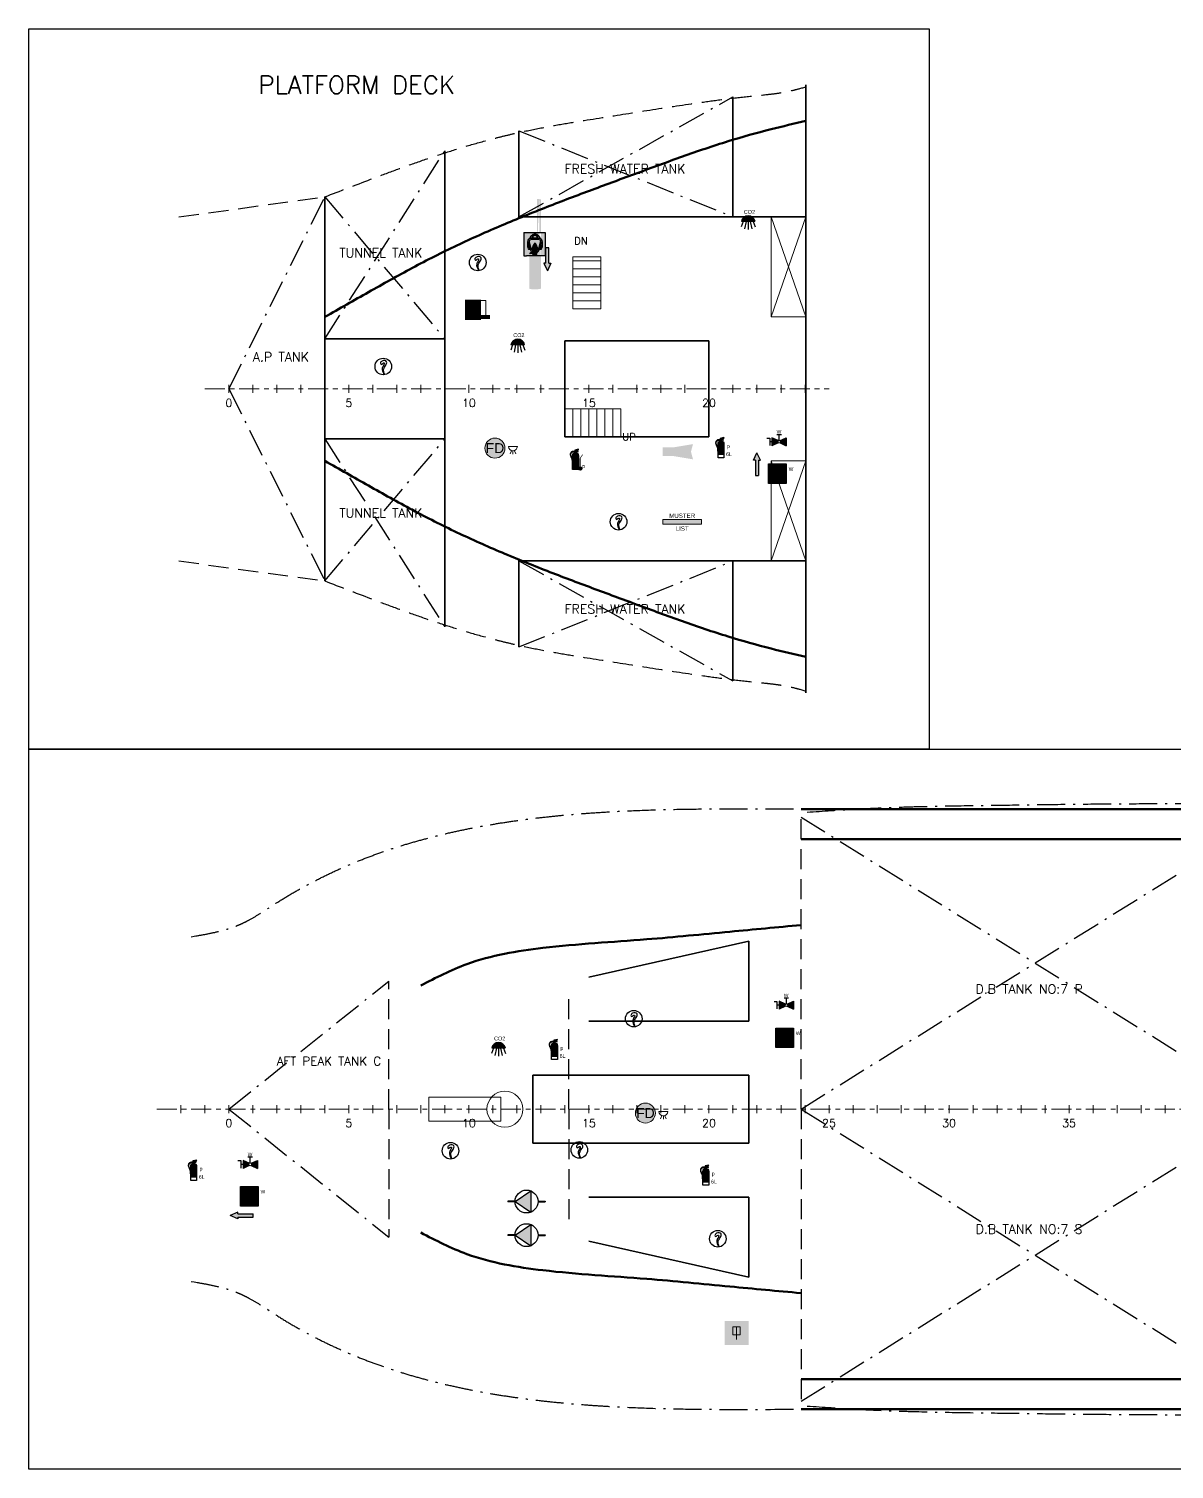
# Model space of a CAD drawing. Header units: millimetres. Extents: x -5000 to 92500, y -73000 to 27580.
# Drawn here: x -5000 to 23627, y -73000 to -37000 of the extents above; entities that cross this region are included whole.
import ezdxf
from ezdxf.enums import TextEntityAlignment as Align

# ---------------------------------------------------------------- set-up
doc = ezdxf.new("R2010")
doc.units = ezdxf.units.MM
for name, pattern in [('CENTER_S', [860, 500, -120, 120, -120]), ('DASHDOT_S', [1150, 700, -200, 50, -200]), ('DASHED_S', [750, 500, -250])]:
    doc.linetypes.add(name, pattern=pattern)
for name, color, linetype, lineweight in [('CENTER', 1, 'CENTER_S', 18), ('DASHDOT', 8, 'DASHDOT_S', 25), ('DASHED', 8, 'DASHED_S', 25), ('DETAIL', 9, 'Continuous', 13), ('FRAMES', 7, 'Continuous', 18), ('HULL', 7, 'Continuous', 50), ('STAIR', 6, 'Continuous', 18), ('STRUCT', 7, 'Continuous', 35), ('SYM-FF', 1, 'Continuous', 18), ('SYM-LSA', 3, 'Continuous', 18), ('TEXT', 7, 'Continuous', 18)]:
    doc.layers.add(name, color=color, linetype=linetype, lineweight=lineweight)
for name, color, linetype in [('dotted', 140, 'Continuous'), ('FIRE LINE', 1, 'Continuous'), ('HATCH', 1, 'Continuous'), ('INER2', 151, 'Continuous'), ('SYMBOL', 31, 'Continuous'), ('VENT', 210, 'Continuous')]:
    doc.layers.add(name, color=color, linetype=linetype)
doc.styles.add('ARIAL', font='arial.ttf')
doc.styles.add('ROMANS', font='romans.shx')
doc.styles.add('SHIP', font='arial.ttf')
picture_1 = doc.add_image_def('image7.png', size_in_pixel=(1125, 900))
picture_2 = doc.add_image_def('image8.png', size_in_pixel=(4875, 900))

# ---------------------------------------------------------------- blocks, each defined once
blk = doc.blocks.new('AUTO_FIRE_ALARM_SPACE')
at = {"true_color": 0xe1232d}
h = blk.add_hatch(color=7, dxfattribs=at)
h.dxf.hatch_style = 1
h.paths.add_polyline_path([(130, 0), (128, 33), (121, 65), (111, 96), (97, 125), (78, 152), (57, 177), (32, 198), (5, 217), (-24, 231), (-55, 241), (-87, 248), (-120, 250), (-153, 248), (-185, 241), (-216, 231), (-245, 217), (-272, 198), (-297, 177), (-318, 152), (-337, 125), (-351, 96), (-361, 65), (-368, 33), (-370, 0), (-368, -33), (-361, -65), (-351, -96), (-337, -125), (-318, -152), (-297, -177), (-272, -198), (-245, -217), (-216, -231), (-185, -241), (-153, -248), (-120, -250), (-87, -248), (-55, -241), (-24, -231), (5, -217), (32, -198), (57, -177), (78, -152), (97, -125), (111, -96), (121, -65), (128, -33)])
for p, q in [((220, 40), (440, 40)), ((290, -70), (260, -140)), ((330, -70), (330, -150)), ((370, -70), (400, -140))]:
    blk.add_line(p, q)
blk.add_circle((-120, 0), 250)
blk.add_arc((330, 40), 110, 180, 360)
at = {"style": 'SHIP'}
blk.add_text('FD', height=250, dxfattribs=at).set_placement((-120, 0), align=Align.MIDDLE_CENTER)
blk = doc.blocks.new('FIRE_ALARM_HORN')
at = {"true_color": 0xe1232d}
h = blk.add_hatch(color=7, dxfattribs=at)
h.dxf.hatch_style = 1
h.paths.add_polyline_path([(-380, -110), (-380, 110), (-100, 110), (380, 190), (330, 0), (380, -190), (-100, -110)])
blk = doc.blocks.new('CO2 50KG')
at = {"layer": 'SYMBOL'}
h = blk.add_hatch(color=256, dxfattribs=at)
edge = h.paths.add_edge_path()
edge.add_line((-2247.446, -965.31), (-2247.33, -965.322))
edge.add_line((-2247.33, -965.322), (-2247.33, -965.31))
edge.add_line((-2247.33, -965.31), (-2247.446, -965.288))
edge.add_line((-2247.446, -965.288), (-2247.446, -965.25))
edge.add_line((-2247.446, -965.25), (-2247.306, -965.205))
edge.add_line((-2247.306, -965.205), (-2247.317, -965.174))
edge.add_line((-2247.317, -965.174), (-2247.527, -965.22))
edge.add_line((-2247.527, -965.22), (-2247.527, -965.305))
h = blk.add_hatch(color=1, dxfattribs=at)
h.paths.add_polyline_path([(-2247.31, -965.616), (-2247.66, -965.616), (-2247.66, -965.773, -0.05439), (-2247.66, -965.954), (-2247.66, -966.256), (-2247.31, -966.256)])
h.paths.add_polyline_path([(-2247.31, -966.34), (-2247.66, -966.34), (-2247.66, -966.386), (-2247.31, -966.386)])
h.paths.add_polyline_path([(-2247.485, -965.381, 0.374631), (-2247.658, -965.532), (-2247.311, -965.532, 0.374631)])
h = blk.add_hatch(color=1, dxfattribs=at)
h.paths.add_polyline_path([(-2247.211, -966.225), (-2247.211, -966.287, 0.414214), (-2247.248, -966.324), (-2247.31, -966.324, -0.414214)])
h.paths.add_polyline_path([(-2247.211, -966.225, -0.414214), (-2247.111, -966.324, -1), (-2247.31, -966.324), (-2247.248, -966.324, 1), (-2247.173, -966.324, 0.414214), (-2247.211, -966.287)])
at = {"layer": 'dotted', "color": 6}
for points in [[(-2247.317, -965.174), (-2247.527, -965.219)], [(-2247.527, -965.219), (-2247.527, -965.305)], [(-2247.527, -965.332), (-2247.527, -965.385)], [(-2247.446, -965.25), (-2247.306, -965.205)], [(-2247.446, -965.287), (-2247.446, -965.25)], [(-2247.33, -965.31), (-2247.446, -965.287)], [(-2247.446, -965.31), (-2247.33, -965.322)], [(-2247.446, -965.385), (-2247.446, -965.31)], [(-2247.33, -965.322), (-2247.33, -965.31)], [(-2247.306, -965.205), (-2247.317, -965.174)], [(-2247.696, -965.993), (-2247.669, -965.993)], [(-2247.312, -965.616), (-2247.661, -965.616)], [(-2247.66, -965.532), (-2247.313, -965.532)], [(-2247.312, -966.34), (-2247.661, -966.34)], [(-2247.66, -966.256), (-2247.313, -966.256)]]:
    blk.add_lwpolyline(points, dxfattribs=at)
blk.add_lwpolyline([(-2247.312, -966.386), (-2247.661, -966.386), (-2247.661, -965.556, -0.414214), (-2247.487, -965.381), (-2247.487, -965.381, -0.414214), (-2247.312, -965.556)], format="xyb", close=True, dxfattribs=at)
blk.add_lwpolyline([(-2247.527, -965.385, -0.106872), (-2247.446, -965.385)], format="xyb", dxfattribs=at)
for radius in [0.0995, 0.0377]:
    blk.add_circle((-2247.212, -966.324), radius, dxfattribs=at)
for points, knots in [([(-2247.527, -965.305), (-2247.54, -965.304), (-2247.553, -965.304), (-2247.594, -965.302), (-2247.621, -965.302), (-2247.675, -965.31), (-2247.701, -965.317), (-2247.738, -965.34), (-2247.75, -965.35), (-2247.77, -965.373), (-2247.779, -965.386), (-2247.795, -965.416), (-2247.801, -965.434), (-2247.808, -965.471), (-2247.808, -965.489), (-2247.803, -965.539), (-2247.792, -965.57), (-2247.771, -965.62), (-2247.762, -965.64), (-2247.744, -965.678), (-2247.736, -965.696), (-2247.721, -965.733), (-2247.715, -965.752), (-2247.706, -965.791), (-2247.702, -965.811), (-2247.695, -965.872), (-2247.695, -965.915), (-2247.695, -965.97), (-2247.696, -965.982), (-2247.696, -965.993)], [0.027104, 0.027104, 0.027104, 0.027104, 0.680846, 0.680846, 2.042538, 2.042538, 3.40423, 3.40423, 4.126415, 4.126415, 4.848601, 4.848601, 5.718136, 5.718136, 6.587672, 6.587672, 8.218711, 8.218711, 9.364028, 9.364028, 10.509345, 10.509345, 11.716642, 11.716642, 12.923939, 12.923939, 15.338534, 15.338534, 15.957922, 15.957922, 15.957922, 15.957922]), ([(-2247.669, -965.993), (-2247.668, -965.909), (-2247.666, -965.784), (-2247.742, -965.618), (-2247.807, -965.482), (-2247.713, -965.321), (-2247.601, -965.328), (-2247.527, -965.332)], [0, 0, 0, 0, 297.944458, 438.105277, 661.865253, 788.691466, 1028.865984, 1028.865984, 1028.865984, 1028.865984])]:
    blk.add_open_spline(points, degree=3, knots=knots, dxfattribs=at)
at = {"layer": 'SYMBOL', "const_width": 0.0424}
blk.add_lwpolyline([(-2247.063, -965.494), (-2247.194, -965.688, 0.150225), (-2247.212, -965.747), (-2247.212, -966.269)], format="xyb", dxfattribs=at)
at = {"layer": 'dotted', "color": 6, "style": 'ARIAL'}
blk.add_text('P', height=0.225, dxfattribs=at).set_placement((-2247.107, -966.366))
blk = doc.blocks.new('FPR-POWDER WHEELED F.F EXTING')
at = {"layer": 'dotted', "color": 51, "xscale": 0.45989954711139, "yscale": 0.45989954711139}
blk.add_blockref('CO2 50KG', (1033.569, 444.17), dxfattribs=at)
blk = doc.blocks.new('SM')
at = {"layer": 'dotted', "color": 6}
blk.add_circle((1942.533, -4084.514), 0.497, dxfattribs=at)
blk.add_spline([(1942.625, -4085.002), (1942.557, -4084.663), (1942.684, -4084.436), (1942.73, -4084.229), (1942.622, -4084.157), (1942.464, -4084.188), (1942.365, -4084.322), (1942.408, -4084.384), (1942.498, -4084.325), (1942.582, -4084.303), (1942.575, -4084.381), (1942.47, -4084.616), (1942.59, -4085.008)], degree=3, dxfattribs=at)
blk = doc.blocks.new('FPR-SMOKE DETECTOR')
at = {"layer": 'VENT', "color": 6, "xscale": 0.45989954711139, "yscale": 0.45989954711139}
blk.add_blockref('SM', (-893.37, 1878.466), dxfattribs=at)
blk = doc.blocks.new('FOAM_APPLICATOR')
at = {"true_color": 0xe1232d}
h = blk.add_hatch(color=7, dxfattribs=at)
h.dxf.hatch_style = 1
h.paths.add_polyline_path([(-300, -150), (100, -150), (100, 250), (-300, 250)])
at = {"true_color": 0xfae11e}
h = blk.add_hatch(color=7, dxfattribs=at)
h.dxf.hatch_style = 1
h.paths.add_polyline_path([(-300, -260), (100, -260), (100, -150), (-300, -150)])
at = {"true_color": 0x1e1e1e}
h = blk.add_hatch(color=7, dxfattribs=at)
h.dxf.hatch_style = 1
h.paths.add_polyline_path([(100, -230), (330, -230), (330, -130), (100, -130)])
blk.add_lwpolyline([(100, 230), (220, 230), (220, -130)])
blk = doc.blocks.new('EEB DEVICE')
h = blk.add_hatch(color=102)
h.paths.add_polyline_path([(-2246.729, -957.206), (-2247.994, -957.206), (-2247.994, -958.606), (-2247.852, -958.606), (-2246.871, -958.606), (-2246.729, -958.606)])
edge = h.paths.add_edge_path()
edge.add_arc((-2247.336, -959.091), 1.535, 282.79739, 283.43903, ccw=False)
edge.add_arc((-2246.994, -957.66), 0.0636, 283.43903, 336.96076, ccw=False)
edge.add_arc((-2247.58, -957.91), 0.701, 336.96076, 360, ccw=False)
edge.add_arc((-2247.58, -957.91), 0.701, 360, 383.03924, ccw=False)
edge.add_arc((-2246.994, -958.159), 0.0636, 23.03924, 76.56097, ccw=False)
edge.add_arc((-2247.336, -956.729), 1.535, 76.56097, 80.34325, ccw=False)
edge.add_arc((-2247.556, -958.024), 0.525, 24.4443, 51.12238, ccw=False)
edge.add_arc((-2247.241, -958.415), 0.0228, 51.12238, 129.73854, ccw=False)
at = {"layer": 'SYMBOL'}
h = blk.add_hatch(color=256, dxfattribs=at)
edge = h.paths.add_edge_path()
edge.add_arc((-2247.336, -956.729), 1.535, 80.34325, 85.31086, ccw=False)
edge.add_line((-2247.21, -958.258), (-2247.217, -958.299))
h = blk.add_hatch(color=256, dxfattribs=at)
edge = h.paths.add_edge_path()
edge.add_arc((-2247.671, -957.909), 0.745, 24.95461, 41.06893)
edge.add_arc((-2247.336, -957.611), 0.296, 40.21477, 72.77977)
edge.add_arc((-2247.253, -957.343), 0.0161, 72.77977, 239.36605)
edge.add_arc((-2247.381, -957.559), 0.235, 300.63395, 346.12015, ccw=False)
edge.add_arc((-2247.176, -957.508), 0.0236, 346.12015, 523.19673, ccw=False)
edge.add_arc((-2247.423, -957.583), 0.235, 16.80327, 57.72715)
edge.add_arc((-2247.276, -957.35), 0.0407, 122.27285, 180, ccw=False)
edge.add_line((-2247.317, -957.35), (-2247.317, -957.267))
edge.add_arc((-2247.328, -957.267), 0.0114, 0, 90)
edge.add_line((-2247.328, -957.256), (-2247.343, -957.256))
edge.add_arc((-2247.343, -957.267), 0.0114, 90, 180)
edge.add_line((-2247.355, -957.267), (-2247.355, -957.35))
edge.add_arc((-2247.396, -957.35), 0.0407, 360, 417.72715, ccw=False)
edge.add_arc((-2247.249, -957.583), 0.235, 122.27285, 163.19673)
edge.add_arc((-2247.496, -957.508), 0.0236, 16.80327, 193.87985, ccw=False)
edge.add_arc((-2247.291, -957.559), 0.235, 193.87985, 239.36605, ccw=False)
edge.add_arc((-2247.419, -957.343), 0.0161, 300.63395, 467.22023)
edge.add_arc((-2247.336, -957.611), 0.296, 107.22023, 139.78523)
edge.add_arc((-2247, -957.909), 0.745, 138.93107, 155.04539)
edge.add_arc((-2247.336, -959.091), 1.535, 257.20261, 270, ccw=False)
edge.add_arc((-2247.336, -959.091), 1.535, 270, 282.79739, ccw=False)
h = blk.add_hatch(color=256, dxfattribs=at)
h.paths.add_polyline_path([(-2247.504, -958.181, 0.028926), (-2247.336, -958.19, 0.028926), (-2247.167, -958.181), (-2247.289, -957.887, 0.666938), (-2247.382, -957.887)])
h.paths.add_polyline_path([(-2247.684, -957.702, 0.084667), (-2247.719, -957.91, 0.098986), (-2247.671, -958.151, 0.017455), (-2247.571, -958.171)])
h.paths.add_polyline_path([(-2246.952, -957.91, 0.084667), (-2246.988, -957.702), (-2247.101, -958.171, 0.017455), (-2247.001, -958.151, 0.098986)])
at = {"layer": 'dotted', "color": 6}
for p, q in [((-2247.993, -957.206), (-2246.728, -957.206)), ((-2247.993, -957.206), (-2247.993, -958.606)), ((-2247.354, -957.267), (-2247.354, -957.35)), ((-2247.342, -957.256), (-2247.327, -957.256)), ((-2247.316, -957.267), (-2247.316, -957.35)), ((-2246.728, -957.206), (-2246.728, -958.606)), ((-2247.57, -958.172), (-2247.683, -957.702)), ((-2247.503, -958.181), (-2247.381, -957.888)), ((-2247.469, -958.29), (-2247.469, -958.258)), ((-2247.469, -958.325), (-2247.469, -958.315)), ((-2247.469, -958.368), (-2247.469, -958.358)), ((-2247.468, -958.414), (-2247.468, -958.403)), ((-2247.166, -958.181), (-2247.288, -957.888)), ((-2247.231, -958.406), (-2247.232, -958.415)), ((-2247.226, -958.374), (-2247.225, -958.364)), ((-2247.221, -958.331), (-2247.221, -958.321)), ((-2247.216, -958.299), (-2247.209, -958.258)), ((-2247.1, -958.172), (-2246.987, -957.702)), ((-2247.993, -958.606), (-2247.851, -958.606)), ((-2246.87, -958.606), (-2247.851, -958.606)), ((-2246.728, -958.606), (-2246.87, -958.606))]:
    blk.add_line(p, q, dxfattribs=at)
for points in [[(-2247.735, -958.184, 0.237873), (-2247.691, -958.221, 0.058706), (-2247.335, -958.263, 0.058706), (-2246.978, -958.221, 0.237873), (-2246.934, -958.184, 0.100868), (-2246.878, -957.91, 0.100868), (-2246.934, -957.636, 0.237873), (-2246.978, -957.599, 0.058706), (-2247.335, -957.557, 0.058706), (-2247.691, -957.599, 0.237873), (-2247.735, -957.636, 0.100868), (-2247.791, -957.91, 0.100868)], [(-2247.67, -958.152, 0.0579), (-2247.335, -958.191, 0.0579), (-2246.999, -958.152, 0.098986), (-2246.951, -957.91, 0.098986), (-2246.999, -957.669, 0.0579), (-2247.335, -957.63, 0.0579), (-2247.67, -957.669, 0.098986), (-2247.718, -957.91, 0.098986)]]:
    blk.add_lwpolyline(points, format="xyb", close=True, dxfattribs=at)
for centre, radius, start, end in [((-2246.999, -957.909), 0.745, 138.93107, 155.04539), ((-2247.335, -957.611), 0.296, 107.22023, 139.78523), ((-2247.495, -957.508), 0.0236, 166.12015, 343.19673), ((-2247.29, -957.559), 0.235, 120.63395, 166.12015), ((-2247.247, -957.583), 0.235, 122.27285, 163.19673), ((-2247.418, -957.343), 0.0161, 300.63395, 107.22023), ((-2247.394, -957.35), 0.0407, 302.27285, 0), ((-2247.342, -957.267), 0.0114, 90, 180), ((-2247.327, -957.267), 0.0114, 0, 90), ((-2247.275, -957.35), 0.0407, 180, 237.72715), ((-2247.422, -957.583), 0.235, 16.80327, 57.72715), ((-2247.252, -957.343), 0.0161, 72.77977, 239.36605), ((-2247.379, -957.559), 0.235, 13.87985, 59.36605), ((-2247.335, -957.611), 0.296, 40.21477, 72.77977), ((-2247.175, -957.508), 0.0236, 196.80327, 13.87985), ((-2247.67, -957.909), 0.745, 24.95461, 41.06893), ((-2247.627, -958.465), 0.0245, 131.40193, 303.6254), ((-2247.638, -958.453), 0.00886, 110.23863, 131.40193), ((-2247.577, -958.618), 0.185, 80.87512, 110.23863), ((-2246.913, -957.909), 0.787, 204.50944, 218.67369), ((-2247.544, -958.414), 0.022, 260.87512, 38.67369), ((-2247.507, -958.401), 0.0639, 268.65401, 318.38353), ((-2247.464, -958.315), 0.00504, 113.82792, 180.48619), ((-2247.464, -958.325), 0.00504, 180.48619, 294.76875), ((-2247.464, -958.357), 0.00504, 118.6274, 180.48619), ((-2247.464, -958.368), 0.00504, 180.48619, 300.11748), ((-2247.463, -958.403), 0.00504, 126.72511, 180.48619), ((-2247.463, -958.414), 0.00504, 180.48619, 309.43684), ((-2247.335, -957.907), 0.0506, 22.59836, 157.40164), ((-2247.24, -958.415), 0.0228, 230.26146, 308.87762), ((-2247.238, -958.414), 0.00642, 230.10026, 352.27717), ((-2247.231, -958.373), 0.00504, 237.20633, 352.27717), ((-2247.236, -958.406), 0.00504, 352.27717, 51.51452), ((-2247.227, -958.331), 0.00504, 241.55217, 0), ((-2247.23, -958.363), 0.00504, 352.27717, 58.48779), ((-2247.555, -958.025), 0.525, 308.87762, 335.5557), ((-2247.227, -958.321), 0.00504, 0, 62.52976), ((-2247.514, -958.717), 0.252, 88.65401, 113.17595)]:
    blk.add_arc(centre, radius, start, end, dxfattribs=at)
blk.add_ellipse((-2247.351, -958.499), major_axis=(0.0818, 0), ratio=0.603752, dxfattribs=at)
for points, knots in [([(-2247.216, -958.299), (-2247.245, -958.284), (-2247.273, -958.276), (-2247.338, -958.266), (-2247.375, -958.266), (-2247.431, -958.277), (-2247.45, -958.282), (-2247.469, -958.29)], [7.148644, 7.148644, 7.148644, 7.148644, 7.583437, 7.583437, 8.173653, 8.173653, 8.461241, 8.461241, 8.461241, 8.461241]), ([(-2247.224, -958.316), (-2247.254, -958.301), (-2247.284, -958.293), (-2247.351, -958.285), (-2247.389, -958.286), (-2247.44, -958.3), (-2247.453, -958.304), (-2247.466, -958.31)], [7.146617, 7.146617, 7.146617, 7.146617, 7.643057, 7.643057, 8.27089, 8.27089, 8.485175, 8.485175, 8.485175, 8.485175]), ([(-2247.227, -958.359), (-2247.228, -958.358), (-2247.229, -958.357), (-2247.267, -958.335), (-2247.304, -958.327), (-2247.378, -958.324), (-2247.416, -958.329), (-2247.457, -958.348), (-2247.462, -958.351), (-2247.466, -958.353)], [7.053159, 7.053159, 7.053159, 7.053159, 7.073403, 7.073403, 7.78673, 7.78673, 8.500057, 8.500057, 8.587709, 8.587709, 8.587709, 8.587709]), ([(-2247.232, -958.402), (-2247.242, -958.394), (-2247.251, -958.389), (-2247.284, -958.373), (-2247.307, -958.367), (-2247.356, -958.362), (-2247.38, -958.364), (-2247.425, -958.375), (-2247.447, -958.384), (-2247.466, -958.399)], [6.93153, 6.93153, 6.93153, 6.93153, 7.164429, 7.164429, 7.705806, 7.705806, 8.247183, 8.247183, 8.740097, 8.740097, 8.740097, 8.740097]), ([(-2247.24, -958.499), (-2247.24, -958.487), (-2247.244, -958.474), (-2247.257, -958.455), (-2247.266, -958.446), (-2247.299, -958.425), (-2247.329, -958.419), (-2247.388, -958.422), (-2247.417, -958.43), (-2247.45, -958.459), (-2247.459, -958.473), (-2247.465, -958.506), (-2247.46, -958.524), (-2247.44, -958.55), (-2247.427, -958.559), (-2247.384, -958.579), (-2247.349, -958.581), (-2247.296, -958.57), (-2247.276, -958.561), (-2247.249, -958.534), (-2247.24, -958.517), (-2247.24, -958.499)], [0, 0, 0, 0, 0.379825, 0.379825, 0.75965, 0.75965, 1.645797, 1.645797, 2.531943, 2.531943, 3.045577, 3.045577, 3.559212, 3.559212, 4.072846, 4.072846, 5.060809, 5.060809, 5.725486, 5.725486, 6.283185, 6.283185, 6.283185, 6.283185]), ([(-2247.229, -958.336), (-2247.262, -958.318), (-2247.295, -958.31), (-2247.365, -958.304), (-2247.403, -958.307), (-2247.448, -958.323), (-2247.455, -958.326), (-2247.462, -958.329)], [7.123347, 7.123347, 7.123347, 7.123347, 7.712327, 7.712327, 8.383343, 8.383343, 8.507126, 8.507126, 8.507126, 8.507126]), ([(-2247.234, -958.377), (-2247.238, -958.375), (-2247.242, -958.372), (-2247.28, -958.352), (-2247.315, -958.345), (-2247.386, -958.344), (-2247.421, -958.351), (-2247.457, -958.37), (-2247.459, -958.371), (-2247.461, -958.372)], [7.029225, 7.029225, 7.029225, 7.029225, 7.115525, 7.115525, 7.847612, 7.847612, 8.579699, 8.579699, 8.618124, 8.618124, 8.618124, 8.618124]), ([(-2247.242, -958.419), (-2247.254, -958.409), (-2247.267, -958.402), (-2247.303, -958.387), (-2247.328, -958.383), (-2247.378, -958.383), (-2247.404, -958.388), (-2247.438, -958.403), (-2247.45, -958.41), (-2247.46, -958.418)], [6.909782, 6.909782, 6.909782, 6.909782, 7.254871, 7.254871, 7.870801, 7.870801, 8.486731, 8.486731, 8.789435, 8.789435, 8.789435, 8.789435]), ([(-2247.254, -958.433), (-2247.265, -958.424), (-2247.277, -958.418), (-2247.31, -958.404), (-2247.334, -958.401), (-2247.381, -958.402), (-2247.404, -958.407), (-2247.438, -958.424), (-2247.45, -958.432), (-2247.459, -958.443)], [6.913286, 6.913286, 6.913286, 6.913286, 7.277458, 7.277458, 7.904956, 7.904956, 8.543937, 8.543937, 8.927274, 8.927274, 8.927274, 8.927274])]:
    blk.add_open_spline(points, degree=3, knots=knots, dxfattribs=at)
blk = doc.blocks.new('FPR-EMERGENCY ESCAPE B.DEVICE')
at = {"layer": 'dotted', "color": 51, "xscale": 0.45989954711139, "yscale": 0.45989954711139}
blk.add_blockref('EEB DEVICE', (1033.56, 440.541), dxfattribs=at)
blk = doc.blocks.new('C0')
at = {"layer": 'HATCH'}
blk.add_hatch(color=253, dxfattribs=at).paths.add_polyline_path([(1941.967, -4087.553), (1942.782, -4087.553, 0.842142)])
at = {"layer": 'dotted', "color": 6}
for p, q in [((1942.07, -4087.553), (1941.958, -4087.873)), ((1942.782, -4087.553), (1941.967, -4087.553)), ((1942.249, -4087.553), (1942.154, -4087.997)), ((1942.375, -4087.553), (1942.375, -4088.027)), ((1942.501, -4087.553), (1942.6, -4087.997)), ((1942.68, -4087.553), (1942.792, -4087.873))]:
    blk.add_line(p, q, dxfattribs=at)
blk.add_arc((1942.375, -4087.623), 0.414, 9.79574, 170.20426, dxfattribs=at)
at = {"layer": 'dotted', "color": 6, "style": 'ARIAL'}
blk.add_text('CO2', height=0.233, dxfattribs=at).set_placement((1942.108, -4087.088))
blk = doc.blocks.new('FPR-SPACE PROTECTED BY CO2')
at = {"layer": 'VENT', "color": 6, "xscale": 0.45989954711139, "yscale": 0.45989954711139}
blk.add_blockref('C0', (-893.297, 1879.866), dxfattribs=at)
blk = doc.blocks.new('POW 6KG')
at = {"layer": 'SYMBOL'}
h = blk.add_hatch(color=256, dxfattribs=at)
edge = h.paths.add_edge_path()
edge.add_line((-2247.42, -963.619), (-2247.303, -963.631))
edge.add_line((-2247.303, -963.631), (-2247.303, -963.619))
edge.add_line((-2247.303, -963.619), (-2247.42, -963.597))
edge.add_line((-2247.42, -963.597), (-2247.42, -963.559))
edge.add_line((-2247.42, -963.559), (-2247.279, -963.514))
edge.add_line((-2247.279, -963.514), (-2247.29, -963.483))
edge.add_line((-2247.29, -963.483), (-2247.501, -963.528))
edge.add_line((-2247.501, -963.528), (-2247.501, -963.615))
h = blk.add_hatch(color=1, dxfattribs=at)
edge = h.paths.add_edge_path()
edge.add_line((-2247.284, -963.924), (-2247.634, -963.924))
edge.add_line((-2247.634, -963.924), (-2247.634, -964.082))
edge.add_arc((-2248.466, -964.172), 0.837, 353.77345, 366.22655, ccw=False)
edge.add_line((-2247.634, -964.263), (-2247.634, -964.482))
edge.add_line((-2247.634, -964.482), (-2247.284, -964.482))
edge.add_line((-2247.284, -964.482), (-2247.284, -963.924))
h.paths.add_polyline_path([(-2247.284, -964.696), (-2247.634, -964.696)])
edge = h.paths.add_edge_path()
edge.add_arc((-2247.459, -963.864), 0.175, 90, 172.15004)
edge.add_line((-2247.632, -963.84), (-2247.285, -963.84))
edge.add_arc((-2247.459, -963.864), 0.175, 7.84996, 90)
at = {"layer": 'dotted', "color": 6}
for points in [[(-2247.29, -963.483), (-2247.501, -963.528)], [(-2247.501, -963.526), (-2247.501, -963.613)], [(-2247.501, -963.639), (-2247.501, -963.693)], [(-2247.42, -963.559), (-2247.279, -963.513)], [(-2247.42, -963.595), (-2247.42, -963.557)], [(-2247.303, -963.617), (-2247.42, -963.595)], [(-2247.42, -963.617), (-2247.303, -963.629)], [(-2247.42, -963.693), (-2247.42, -963.617)], [(-2247.303, -963.629), (-2247.303, -963.617)], [(-2247.279, -963.513), (-2247.29, -963.483)], [(-2247.67, -964.302), (-2247.643, -964.302)], [(-2247.285, -963.924), (-2247.636, -963.924)], [(-2247.636, -964.482), (-2247.285, -964.482)], [(-2247.634, -963.839), (-2247.287, -963.839)]]:
    blk.add_lwpolyline(points, dxfattribs=at)
blk.add_lwpolyline([(-2247.285, -964.695), (-2247.636, -964.695), (-2247.636, -963.863, -0.414214), (-2247.46, -963.688), (-2247.46, -963.688, -0.414214), (-2247.285, -963.863)], format="xyb", close=True, dxfattribs=at)
blk.add_lwpolyline([(-2247.501, -963.693, -0.106872), (-2247.42, -963.693)], format="xyb", dxfattribs=at)
for points, knots in [([(-2247.501, -963.613), (-2247.514, -963.612), (-2247.527, -963.611), (-2247.568, -963.609), (-2247.595, -963.609), (-2247.649, -963.617), (-2247.676, -963.625), (-2247.712, -963.647), (-2247.724, -963.658), (-2247.745, -963.681), (-2247.753, -963.694), (-2247.769, -963.724), (-2247.776, -963.742), (-2247.782, -963.778), (-2247.783, -963.796), (-2247.777, -963.847), (-2247.767, -963.878), (-2247.746, -963.928), (-2247.736, -963.948), (-2247.719, -963.986), (-2247.71, -964.004), (-2247.696, -964.041), (-2247.689, -964.06), (-2247.68, -964.099), (-2247.677, -964.119), (-2247.67, -964.181), (-2247.669, -964.224), (-2247.67, -964.279), (-2247.67, -964.29), (-2247.67, -964.302)], [0.027104, 0.027104, 0.027104, 0.027104, 0.680846, 0.680846, 2.042538, 2.042538, 3.40423, 3.40423, 4.126415, 4.126415, 4.848601, 4.848601, 5.718136, 5.718136, 6.587672, 6.587672, 8.218711, 8.218711, 9.364028, 9.364028, 10.509345, 10.509345, 11.716642, 11.716642, 12.923939, 12.923939, 15.338534, 15.338534, 15.957922, 15.957922, 15.957922, 15.957922]), ([(-2247.643, -964.302), (-2247.642, -964.217), (-2247.64, -964.092), (-2247.717, -963.926), (-2247.781, -963.79), (-2247.688, -963.628), (-2247.575, -963.635), (-2247.501, -963.639)], [0, 0, 0, 0, 297.944458, 438.105277, 661.865253, 788.691466, 1028.865984, 1028.865984, 1028.865984, 1028.865984])]:
    blk.add_open_spline(points, degree=3, knots=knots, dxfattribs=at)
at = {"layer": 'dotted', "color": 6, "style": 'ARIAL'}
for s, height, p in [('6L', 0.2257, (-2247.155, -964.591)), ('p', 0.226, (-2247.106, -964.11))]:
    blk.add_text(s, height=height, dxfattribs=at).set_placement(p)
blk = doc.blocks.new('FPR-FIRE EXTINGUISHER (POWDER)')
at = {"layer": 'dotted', "color": 51, "xscale": 0.45989954711139, "yscale": 0.45989954711139}
blk.add_blockref('POW 6KG', (1033.573, 443.384), dxfattribs=at)
blk = doc.blocks.new('hyd')
at = {"layer": 'FIRE LINE'}
for color, points in [(1, [(1942.494, -4114.805), (1942.122, -4114.633), (1942.122, -4115.111), (1942.494, -4114.939, -0.219445), (1942.463, -4114.872, -0.219445)]), (80, [(1942.608, -4114.805, -0.219445), (1942.639, -4114.872, -0.219445), (1942.608, -4114.939), (1942.981, -4115.111), (1942.981, -4114.633)])]:
    blk.add_hatch(color=color, dxfattribs=at).paths.add_polyline_path(points)
at = {"layer": 'dotted', "color": 6}
for p, q in [((1942.418, -4114.43), (1942.686, -4114.43)), ((1942.552, -4114.784), (1942.552, -4114.43)), ((1941.816, -4114.646), (1941.99, -4114.646)), ((1941.99, -4114.646), (1941.99, -4115.098)), ((1942.109, -4114.872), (1941.99, -4114.872)), ((1942.122, -4114.633), (1942.122, -4115.111)), ((1942.495, -4114.805), (1942.122, -4114.633)), ((1942.495, -4114.939), (1942.122, -4115.111)), ((1942.609, -4114.805), (1942.981, -4114.633)), ((1942.609, -4114.939), (1942.981, -4115.111)), ((1942.981, -4114.633), (1942.981, -4115.111))]:
    blk.add_line(p, q, dxfattribs=at)
blk.add_circle((1942.552, -4114.872), 0.088, dxfattribs=at)
at = {"layer": 'dotted', "color": 6, "style": 'ARIAL'}
blk.add_text('W', height=0.212, dxfattribs=at).set_placement((1942.4, -4114.388))
blk = doc.blocks.new('FPR-WATER FIRE HYDRANT')
at = {"layer": 'VENT', "color": 2, "xscale": 0.45989954711139, "yscale": 0.45989954711139}
blk.add_blockref('hyd', (-893.308, 1892.371), dxfattribs=at)
blk = doc.blocks.new('box')
at = {"layer": 'VENT'}
h = blk.add_hatch(color=1, dxfattribs=at)
h.paths.add_polyline_path([(1943.159, -4115.599), (1942.093, -4115.599), (1942.093, -4116.565), (1943.159, -4116.565)])
h.paths.add_polyline_path([(1942.861, -4116.356, -0.360452), (1942.827, -4116.391), (1942.793, -4116.391), (1942.793, -4115.771), (1942.827, -4115.771, -0.374684), (1942.861, -4115.807), (1942.861, -4116.082), (1942.873, -4116.082, -1), (1942.944, -4116.082, -1), (1942.873, -4116.082), (1942.861, -4116.082)])
h.paths.add_polyline_path([(1942.732, -4116.266), (1942.732, -4115.863, -0.405451), (1942.787, -4115.863), (1942.787, -4116.266, -0.405451)])
h.paths.add_polyline_path([(1942.89, -4116.082, -1), (1942.927, -4116.082, -1)])
h.paths.add_polyline_path([(1942.725, -4116.266, -0.357785), (1942.664, -4116.266), (1942.664, -4115.863, -0.357785), (1942.725, -4115.863)])
h.paths.add_polyline_path([(1942.657, -4116.266, -0.357785), (1942.596, -4116.266), (1942.596, -4115.863, -0.357785), (1942.657, -4115.863)])
h.paths.add_polyline_path([(1942.589, -4116.266, -0.357785), (1942.528, -4116.266), (1942.528, -4115.863, -0.357785), (1942.589, -4115.863)])
h.paths.add_polyline_path([(1942.522, -4116.266, -0.357785), (1942.46, -4116.266), (1942.46, -4115.863, -0.357785), (1942.522, -4115.863)])
h.paths.add_polyline_path([(1942.454, -4116.465), (1942.392, -4116.465), (1942.392, -4115.863, -0.357785), (1942.454, -4115.863)])
h.paths.add_polyline_path([(1942.457, -4116.471), (1942.438, -4116.514), (1942.407, -4116.514), (1942.389, -4116.471)])
h.paths.add_polyline_path([(1942.386, -4116.391), (1942.352, -4116.391, -0.376553), (1942.318, -4116.354), (1942.318, -4115.807, -0.376553), (1942.352, -4115.771), (1942.386, -4115.771)])
blk.add_hatch(color=3, dxfattribs=at).paths.add_polyline_path([(1943.159, -4116.565), (1942.093, -4116.565), (1942.093, -4116.767), (1943.159, -4116.767)])
at = {"layer": 'dotted', "color": 6}
for p, q in [((1942.318, -4115.807), (1942.318, -4116.354)), ((1942.352, -4115.771), (1942.386, -4115.771)), ((1942.386, -4115.771), (1942.386, -4116.391)), ((1942.393, -4116.465), (1942.393, -4115.863)), ((1942.454, -4115.863), (1942.454, -4116.465)), ((1942.461, -4116.266), (1942.461, -4115.863)), ((1942.522, -4115.863), (1942.522, -4116.266)), ((1942.529, -4116.266), (1942.529, -4115.863)), ((1942.59, -4115.863), (1942.59, -4116.266)), ((1942.596, -4116.266), (1942.596, -4115.863)), ((1942.658, -4115.863), (1942.658, -4116.266)), ((1942.664, -4116.266), (1942.664, -4115.863)), ((1942.726, -4115.863), (1942.726, -4116.266)), ((1942.732, -4116.266), (1942.732, -4115.863)), ((1942.787, -4115.863), (1942.787, -4116.266)), ((1942.794, -4115.771), (1942.794, -4116.391)), ((1942.794, -4115.771), (1942.828, -4115.771)), ((1942.861, -4115.807), (1942.861, -4116.356)), ((1942.861, -4116.082), (1942.945, -4116.082)), ((1942.909, -4116.117), (1942.909, -4116.046)), ((1942.352, -4116.391), (1942.386, -4116.391)), ((1942.389, -4116.471), (1942.457, -4116.471)), ((1942.407, -4116.514), (1942.389, -4116.471)), ((1942.393, -4116.465), (1942.454, -4116.465)), ((1942.407, -4116.514), (1942.439, -4116.514)), ((1942.439, -4116.514), (1942.457, -4116.471)), ((1942.794, -4116.391), (1942.828, -4116.391))]:
    blk.add_line(p, q, dxfattribs=at)
for points in [[(1942.094, -4115.599), (1943.16, -4115.599), (1943.16, -4116.767), (1942.094, -4116.767)], [(1942.094, -4116.565), (1943.16, -4116.565), (1943.16, -4116.565), (1942.094, -4116.565)]]:
    blk.add_lwpolyline(points, close=True, dxfattribs=at)
for radius in [0.0356, 0.0187]:
    blk.add_circle((1942.909, -4116.082), radius, dxfattribs=at)
for centre, radius, start, end in [((1942.356, -4115.808), 0.0379, 95.97699, 178.51314), ((1942.423, -4115.901), 0.0483, 50.62715, 129.37285), ((1942.491, -4115.901), 0.0483, 50.62715, 129.37285), ((1942.559, -4115.901), 0.0483, 50.62715, 129.37285), ((1942.627, -4115.901), 0.0483, 50.62715, 129.37285), ((1942.695, -4115.901), 0.0483, 50.62715, 129.37285), ((1942.76, -4115.892), 0.0393, 45.84645, 134.15355), ((1942.824, -4115.808), 0.0379, 1.48686, 84.02301), ((1942.356, -4116.353), 0.0379, 181.48686, 264.02301), ((1942.491, -4116.228), 0.0483, 230.62715, 309.37285), ((1942.559, -4116.228), 0.0483, 230.62715, 309.37285), ((1942.627, -4116.228), 0.0483, 230.62715, 309.37285), ((1942.695, -4116.228), 0.0483, 230.62715, 309.37285), ((1942.76, -4116.238), 0.0393, 225.84645, 314.15355), ((1942.824, -4116.353), 0.0379, 275.97699, 358.51314)]:
    blk.add_arc(centre, radius, start, end, dxfattribs=at)
at = {"layer": 'dotted', "color": 6, "style": 'ARIAL'}
blk.add_text('W', height=0.212, dxfattribs=at).set_placement((1943.305, -4116.011))
blk = doc.blocks.new('FPR-FIRE BOX HOSE WITH NOZZLES')
at = {"layer": 'VENT', "color": 2, "xscale": 0.45989954711139, "yscale": 0.45989954711139}
blk.add_blockref('box', (-893.447, 1893.031), dxfattribs=at)
blk = doc.blocks.new('MUSTER_LIST')
at = {"true_color": 0x6eb432}
h = blk.add_hatch(color=7, dxfattribs=at)
h.dxf.hatch_style = 1
h.paths.add_polyline_path([(-480, -60), (480, -60), (480, 60), (-480, 60)])
blk.add_lwpolyline([(-480, -60), (480, -60), (480, 60), (-480, 60)], close=True)
at = {"style": 'SHIP'}
for s, p in [('MUSTER', (0, 150)), ('LIST', (0, -170))]:
    blk.add_text(s, height=110, dxfattribs=at).set_placement(p, align=Align.MIDDLE_CENTER)
blk = doc.blocks.new('arro')
at = {"layer": 'INER2'}
blk.add_hatch(color=80, dxfattribs=at).paths.add_polyline_path([(1721.956, -4085.057), (1721.956, -4085.164), (1721.044, -4085.164), (1721.043, -4085.359), (1721.956, -4085.359), (1721.956, -4085.465), (1722.413, -4085.261)])
at = {"layer": 'dotted', "color": 6}
for p, q in [((1721.957, -4085.164), (1721.957, -4085.057)), ((1721.957, -4085.057), (1722.413, -4085.261)), ((1721.957, -4085.164), (1721.044, -4085.164)), ((1721.044, -4085.164), (1721.044, -4085.359)), ((1721.957, -4085.359), (1721.044, -4085.359)), ((1721.957, -4085.465), (1722.413, -4085.261)), ((1721.957, -4085.359), (1721.957, -4085.465))]:
    blk.add_line(p, q, dxfattribs=at)
blk = doc.blocks.new('FPR-PRIMARY MEANS OF ESCAPE')
at = {"layer": 'VENT', "color": 1, "xscale": 0.45989954711139, "yscale": 0.45989954711139}
blk.add_blockref('arro', (-791.822, 1878.81), dxfattribs=at)
blk = doc.blocks.new('FP')
at = {"layer": 'HATCH'}
blk.add_hatch(color=256, dxfattribs=at).paths.add_polyline_path([(-2247.184, -968.69), (-2247.184, -969.968), (-2248.122, -969.329)])
h = blk.add_hatch(color=256, dxfattribs=at)
h.paths.add_polyline_path([(-2248.548, -969.307), (-2248.121, -969.307, 0.008016), (-2248.122, -969.329, 0.008016), (-2248.121, -969.351), (-2248.548, -969.351)])
h.paths.add_polyline_path([(-2246.748, -969.307), (-2246.322, -969.307), (-2246.322, -969.351), (-2246.748, -969.351, 0.008016), (-2246.748, -969.329, 0.008016)])
at = {"layer": 'dotted', "color": 6}
for p, q in [((-2248.121, -969.329), (-2247.183, -968.69)), ((-2247.183, -968.69), (-2247.183, -969.968)), ((-2248.121, -969.307), (-2248.547, -969.307)), ((-2248.547, -969.307), (-2248.547, -969.351)), ((-2248.121, -969.351), (-2248.547, -969.351)), ((-2248.121, -969.329), (-2247.183, -969.968)), ((-2246.747, -969.307), (-2246.322, -969.307)), ((-2246.747, -969.351), (-2246.322, -969.351))]:
    blk.add_line(p, q, dxfattribs=at)
blk.add_circle((-2247.434, -969.329), 0.687, dxfattribs=at)
at = {"layer": 'SYMBOL'}
blk.add_line((-2246.322, -969.307), (-2246.322, -969.351), dxfattribs=at)
blk = doc.blocks.new('FPR-MAIN FIRE PUMP')
at = {"layer": 'dotted', "color": 51, "xscale": 0.45989954711139, "yscale": 0.45989954711139}
blk.add_blockref('FP', (1033.594, 445.794), dxfattribs=at)
blk = doc.blocks.new('MANUAL_CALL_POINT')
at = {"true_color": 0xe1232d}
h = blk.add_hatch(color=7, dxfattribs=at)
h.dxf.hatch_style = 1
h.paths.add_polyline_path([(-300, -300), (300, -300), (300, 300), (-300, 300)])
blk.add_line((0, 160), (0, -160))
blk.add_lwpolyline([(-90, -40), (90, -40), (90, 160), (-90, 160)], close=True)

msp = doc.modelspace()

# ---------------------------------------------------------------- linework, layer by layer
at = {"layer": 'CENTER'}
for p, q in [((-600, -46000), (15000, -46000)), ((-1800, -64000), (88200, -64000))]:
    msp.add_line(p, q, dxfattribs=at)
at = {"layer": 'DASHDOT'}
for p, q in [((7250, -41700), (12600, -38700)), ((7250, -39550), (12600, -41700)), ((2400, -44750), (5400, -40050)), ((0, -46000), (2400, -41200)), ((2400, -41200), (5400, -44750)), ((0, -46000), (2400, -50800)), ((2400, -50800), (5400, -47250)), ((2400, -47250), (5400, -51950)), ((7250, -52450), (12600, -50300)), ((7250, -50300), (12600, -53300)), ((14300, -64000), (26000, -56700)), ((14300, -56700), (26000, -64000)), ((0, -64000), (4000, -60800)), ((0, -64000), (4000, -67200)), ((14300, -64000), (26000, -71300)), ((14300, -71300), (26000, -64000))]:
    msp.add_line(p, q, dxfattribs=at)
for points in [[(-943, -59692), (251, -59396), (1206, -58838), (14300, -56500)], [(14453, -56579), (15660, -56501), (16867, -56449), (18075, -56421), (19283, -56403), (20490, -56386), (21698, -56373), (22906, -56365), (24113, -56357), (25321, -56355), (26529, -56357), (27736, -56354), (28944, -56347), (30148, -56368), (31349, -56404), (32549, -56393), (33750, -56366), (34950, -56370), (36150, -56378), (37350, -56382), (38550, -56386), (39750, -56389), (40950, -56388), (42150, -56386), (43350, -56395), (44550, -56404), (45750, -56402), (46950, -56396), (48150, -56395), (49350, -56398), (50550, -56402), (51750, -56405), (52950, -56409), (54150, -56408), (55350, -56401), (56550, -56405), (57750, -56418), (58950, -56422), (60150, -56416), (61350, -56414), (62550, -56419), (63794, -56425), (65125, -56444), (66383, -56489), (67485, -56590), (68624, -56713), (69833, -56809), (71027, -56959), (72211, -57186), (73388, -57454), (74554, -57766), (75700, -58138), (76825, -58568), (77941, -59023), (79036, -59523), (80108, -60073), (81189, -60677), (82303, -61371), (83424, -62140), (84485, -62941), (85408, -63607), (86200, -64000)], [(14453, -71421), (15660, -71499), (16867, -71551), (18075, -71579), (19283, -71597), (20490, -71614), (21698, -71627), (22906, -71635), (24113, -71643), (25321, -71645), (26529, -71643), (27736, -71646), (28944, -71653), (30148, -71632), (31349, -71596), (32549, -71607), (33750, -71634), (34950, -71630), (36150, -71622), (37350, -71618), (38550, -71614), (39750, -71611), (40950, -71612), (42150, -71614), (43350, -71605), (44550, -71596), (45750, -71598), (46950, -71604), (48150, -71605), (49350, -71602), (50550, -71598), (51750, -71595), (52950, -71591), (54150, -71592), (55350, -71599), (56550, -71595), (57750, -71582), (58950, -71578), (60150, -71584), (61350, -71586), (62550, -71581), (63794, -71575), (65125, -71556), (66383, -71511), (67485, -71410), (68624, -71287), (69833, -71191), (71027, -71041), (72211, -70814), (73388, -70546), (74554, -70234), (75700, -69862), (76825, -69432), (77941, -68977), (79036, -68477), (80108, -67927), (81189, -67323), (82303, -66629), (83424, -65860), (84485, -65059), (85408, -64393), (86200, -64000)], [(-943, -68308), (251, -68604), (1206, -69162), (14300, -71500)]]:
    msp.add_spline(points, degree=3, dxfattribs=at)
at = {"layer": 'DASHED'}
for p, q in [((14300, -64000), (14300, -56600)), ((4000, -64000), (4000, -60800)), ((8500, -64000), (8500, -61000)), ((4000, -64000), (4000, -67200)), ((8500, -64000), (8500, -67000)), ((14300, -64000), (14300, -71400))]:
    msp.add_line(p, q, dxfattribs=at)
for points in [[(-1250, -41700), (2400, -41200)], [(-1250, -50300), (2400, -50800)]]:
    msp.add_lwpolyline(points, dxfattribs=at)
for points in [[(2400, -41200), (3543, -40762), (4696, -40338), (5879, -39951), (7087, -39628), (8289, -39389), (9479, -39196), (10668, -39007), (11861, -38830), (13064, -38681), (14010, -38557), (14420, -38450)], [(2400, -50800), (3543, -51238), (4696, -51662), (5879, -52049), (7087, -52372), (8289, -52611), (9479, -52804), (10668, -52993), (11861, -53170), (13064, -53319), (14010, -53443), (14420, -53550)]]:
    msp.add_spline(points, degree=3, dxfattribs=at)
at = {"layer": 'DETAIL'}
for p, q in [((14420, -41700), (13550, -41700)), ((13550, -41700), (13550, -44200)), ((13550, -44200), (14420, -41700)), ((13550, -41700), (14420, -44200)), ((14420, -44200), (14420, -41700)), ((13550, -44200), (14420, -44200)), ((13550, -47800), (14420, -47800)), ((13550, -50300), (13550, -47800)), ((13550, -47800), (14420, -50300)), ((13550, -50300), (14420, -47800)), ((14420, -47800), (14420, -50300)), ((14420, -50300), (13550, -50300)), ((6800, -63700), (5000, -63700)), ((5000, -63700), (5000, -64300)), ((6800, -64300), (6800, -63700)), ((5000, -64300), (6800, -64300))]:
    msp.add_line(p, q, dxfattribs=at)
msp.add_circle((6900, -64000), 450, dxfattribs=at)
at = {"layer": 'FRAMES'}
for p, q in [((0, -46100), (0, -45900)), ((600, -46100), (600, -45900)), ((1200, -46100), (1200, -45900)), ((1800, -46100), (1800, -45900)), ((2400, -46100), (2400, -45900)), ((3000, -46100), (3000, -45900)), ((3600, -46100), (3600, -45900)), ((4200, -46100), (4200, -45900)), ((4800, -46100), (4800, -45900)), ((5400, -46100), (5400, -45900)), ((6000, -46100), (6000, -45900)), ((6600, -46100), (6600, -45900)), ((7200, -46100), (7200, -45900)), ((7800, -46100), (7800, -45900)), ((8400, -46100), (8400, -45900)), ((9000, -46100), (9000, -45900)), ((9600, -46100), (9600, -45900)), ((10200, -46100), (10200, -45900)), ((10800, -46100), (10800, -45900)), ((11400, -46100), (11400, -45900)), ((12000, -46100), (12000, -45900)), ((12600, -46100), (12600, -45900)), ((13200, -46100), (13200, -45900)), ((13800, -46100), (13800, -45900)), ((14400, -46100), (14400, -45900)), ((-1200, -64100), (-1200, -63900)), ((-600, -64100), (-600, -63900)), ((0, -64100), (0, -63900)), ((600, -64100), (600, -63900)), ((1200, -64100), (1200, -63900)), ((1800, -64100), (1800, -63900)), ((2400, -64100), (2400, -63900)), ((3000, -64100), (3000, -63900)), ((3600, -64100), (3600, -63900)), ((4200, -64100), (4200, -63900)), ((4800, -64100), (4800, -63900)), ((5400, -64100), (5400, -63900)), ((6000, -64100), (6000, -63900)), ((6600, -64100), (6600, -63900)), ((7200, -64100), (7200, -63900)), ((7800, -64100), (7800, -63900)), ((8400, -64100), (8400, -63900)), ((9000, -64100), (9000, -63900)), ((9600, -64100), (9600, -63900)), ((10200, -64100), (10200, -63900)), ((10800, -64100), (10800, -63900)), ((11400, -64100), (11400, -63900)), ((12000, -64100), (12000, -63900)), ((12600, -64100), (12600, -63900)), ((13200, -64100), (13200, -63900)), ((13800, -64100), (13800, -63900)), ((14400, -64100), (14400, -63900)), ((15000, -64100), (15000, -63900)), ((15600, -64100), (15600, -63900)), ((16200, -64100), (16200, -63900)), ((16800, -64100), (16800, -63900)), ((17400, -64100), (17400, -63900)), ((18000, -64100), (18000, -63900)), ((18600, -64100), (18600, -63900)), ((19200, -64100), (19200, -63900)), ((19800, -64100), (19800, -63900)), ((20400, -64100), (20400, -63900)), ((21000, -64100), (21000, -63900)), ((21600, -64100), (21600, -63900)), ((22200, -64100), (22200, -63900)), ((22800, -64100), (22800, -63900)), ((23400, -64100), (23400, -63900))]:
    msp.add_line(p, q, dxfattribs=at)
at = {"layer": 'HULL'}
for p, q in [((14300, -56500), (70000, -56500)), ((14300, -57250), (63300, -57250)), ((14300, -70750), (63300, -70750)), ((14300, -71500), (70000, -71500))]:
    msp.add_line(p, q, dxfattribs=at)
for points in [[(2400, -44200), (3491, -43582), (4587, -42976), (5699, -42414), (6827, -41910), (7955, -41451), (9080, -41023), (10207, -40606), (11335, -40194), (12482, -39811), (13552, -39510), (14420, -39300)], [(2400, -47800), (3491, -48418), (4587, -49024), (5699, -49586), (6827, -50090), (7955, -50549), (9080, -50977), (10207, -51394), (11335, -51806), (12482, -52189), (13552, -52490), (14420, -52700)], [(4795, -60912), (5950, -60376), (7851, -59972), (10445, -59756), (12524, -59566), (14300, -59400)], [(4795, -67088), (5950, -67624), (7851, -68028), (10445, -68244), (12524, -68434), (14300, -68600)]]:
    msp.add_spline(points, degree=3, dxfattribs=at)
at = {"layer": 'STAIR'}
for p, q in [((9300, -42700), (8600, -42700)), ((8600, -42700), (8600, -44000)), ((8600, -42800), (9300, -42800)), ((9300, -44000), (9300, -42700)), ((8600, -43000), (9300, -43000)), ((8600, -43200), (9300, -43200)), ((8600, -43400), (9300, -43400)), ((8600, -43600), (9300, -43600)), ((8600, -43800), (9300, -43800)), ((8600, -44000), (9300, -44000)), ((9800, -46500), (8400, -46500)), ((8400, -46500), (8400, -47200)), ((8600, -47200), (8600, -46500)), ((8800, -47200), (8800, -46500)), ((9000, -47200), (9000, -46500)), ((9200, -47200), (9200, -46500)), ((9400, -47200), (9400, -46500)), ((9600, -47200), (9600, -46500)), ((9800, -47200), (9800, -46500)), ((8400, -47200), (9800, -47200))]:
    msp.add_line(p, q, dxfattribs=at)
at = {"layer": 'STRUCT'}
for p, q in [((14420, -38400), (14420, -46000)), ((12600, -41700), (12600, -38700)), ((7250, -41750), (7250, -39550)), ((5400, -46000), (5400, -40050)), ((2400, -46000), (2400, -41200)), ((7250, -41700), (14420, -41700)), ((2400, -44750), (5400, -44750)), ((12000, -44800), (8400, -44800)), ((8400, -44800), (8400, -47200)), ((12000, -47200), (12000, -44800)), ((2400, -46000), (2400, -50800)), ((5400, -46000), (5400, -51950)), ((14420, -53600), (14420, -46000)), ((2400, -47250), (5400, -47250)), ((8400, -47200), (12000, -47200)), ((7250, -50250), (7250, -52450)), ((7250, -50300), (14420, -50300)), ((12600, -50300), (12600, -53300)), ((9000, -60700), (13000, -59800)), ((13000, -59800), (13000, -61800)), ((13000, -61800), (9000, -61800)), ((13000, -63150), (7600, -63150)), ((7600, -63150), (7600, -64850)), ((13000, -64850), (13000, -63150)), ((7600, -64850), (13000, -64850)), ((13000, -66200), (9000, -66200)), ((13000, -68200), (13000, -66200)), ((9000, -67300), (13000, -68200))]:
    msp.add_line(p, q, dxfattribs=at)

# ---------------------------------------------------------------- block references
at = {"layer": 'SYM-FF', "xscale": 906.54, "yscale": 906.54}
for name, p in [('FPR-SPACE PROTECTED BY CO2', (12980, -41820)), ('FPR-SMOKE DETECTOR', (6220, -42840)), ('FPR-SPACE PROTECTED BY CO2', (7220, -44900)), ('FPR-SMOKE DETECTOR', (3860, -45440)), ('FPR-WATER FIRE HYDRANT', (13690, -47270)), ('FPR-POWDER WHEELED F.F EXTING', (8710, -47770)), ('FPR-FIRE EXTINGUISHER (POWDER)', (12330, -47470)), ('FPR-FIRE BOX HOSE WITH NOZZLES', (13740, -48120)), ('FPR-SMOKE DETECTOR', (9740, -49320)), ('FPR-WATER FIRE HYDRANT', (13870, -61350)), ('FPR-SMOKE DETECTOR', (10120, -61740)), ('FPR-SPACE PROTECTED BY CO2', (6740, -62480)), ('FPR-FIRE EXTINGUISHER (POWDER)', (8170, -62510)), ('FPR-FIRE BOX HOSE WITH NOZZLES', (13920, -62220)), ('FPR-WATER FIRE HYDRANT', (470, -65330)), ('FPR-SMOKE DETECTOR', (5540, -65040)), ('FPR-SMOKE DETECTOR', (8760, -65020)), ('FPR-FIRE EXTINGUISHER (POWDER)', (-850, -65530)), ('FPR-FIRE EXTINGUISHER (POWDER)', (11950, -65650)), ('FPR-FIRE BOX HOSE WITH NOZZLES', (540, -66180)), ('FPR-MAIN FIRE PUMP', (7440, -66310)), ('FPR-MAIN FIRE PUMP', (7440, -67150)), ('FPR-SMOKE DETECTOR', (12220, -67240))]:
    msp.add_blockref(name, p, dxfattribs=at)
at = {"layer": 'SYM-FF'}
for name, p in [('FOAM_APPLICATOR', (6200, -44020)), ('AUTO_FIRE_ALARM_SPACE', (6770, -47480)), ('FIRE_ALARM_HORN', (11220, -47570)), ('AUTO_FIRE_ALARM_SPACE', (10530, -64100)), ('MANUAL_CALL_POINT', (12690, -69600))]:
    msp.add_blockref(name, p, dxfattribs=at)
at = {"layer": 'SYM-LSA', "xscale": 906.54, "yscale": 906.54}
msp.add_blockref('FPR-EMERGENCY ESCAPE B.DEVICE', (7640, -42380), dxfattribs=at)
for p, rotation in [((7960, -42760), 270), ((13200, -47880), 90), ((320, -66660), 180)]:
    msp.add_blockref('FPR-PRIMARY MEANS OF ESCAPE', p, dxfattribs=dict(at, rotation=rotation))
at = {"layer": 'SYM-LSA'}
msp.add_blockref('MUSTER_LIST', (11330, -49320), dxfattribs=at)

# ---------------------------------------------------------------- texts
at = {"layer": 'FRAMES', "style": 'ROMANS'}
for s, p in [('0', (0, -46350)), ('5', (3000, -46350)), ('10', (6000, -46350)), ('15', (9000, -46350)), ('20', (12000, -46350)), ('0', (0, -64350)), ('5', (3000, -64350)), ('10', (6000, -64350)), ('15', (9000, -64350)), ('20', (12000, -64350)), ('25', (15000, -64350)), ('30', (18000, -64350)), ('35', (21000, -64350))]:
    msp.add_text(s, height=200, dxfattribs=at).set_placement(p, align=Align.MIDDLE_CENTER)
at = {"layer": 'TEXT', "style": 'ROMANS'}
for s, height, p in [('PLATFORM DECK', 450, (3200, -38400)), ('FRESH WATER TANK', 230, (9900, -40500)), ('DN', 180, (8800, -42300)), ('TUNNEL TANK', 230, (3800, -42600)), ('A.P TANK', 230, (1300, -45200)), ('UP', 180, (10000, -47200)), ('TUNNEL TANK', 230, (3800, -49100)), ('FRESH WATER TANK', 230, (9900, -51500)), ('D.B TANK NO:7 P', 230, (20000, -61000)), ('AFT PEAK TANK C', 220, (2500, -62800)), ('D.B TANK NO:7 S', 230, (20000, -67000))]:
    msp.add_text(s, height=height, dxfattribs=at).set_placement(p, align=Align.MIDDLE_CENTER)

# ---------------------------------------------------------------- pictures from other files: only their frames are drawn
at = {"layer": '0-REFERENCE-IMAGE'}
image = msp.add_image(picture_1, insert=(-5000, -55000), size_in_units=(22500, 18000), dxfattribs=dict(at, fade=50))
image = msp.add_image(picture_2, insert=(-5000, -73000), size_in_units=(97500, 18000), dxfattribs=dict(at, fade=50))

doc.saveas('drawing.dxf')
